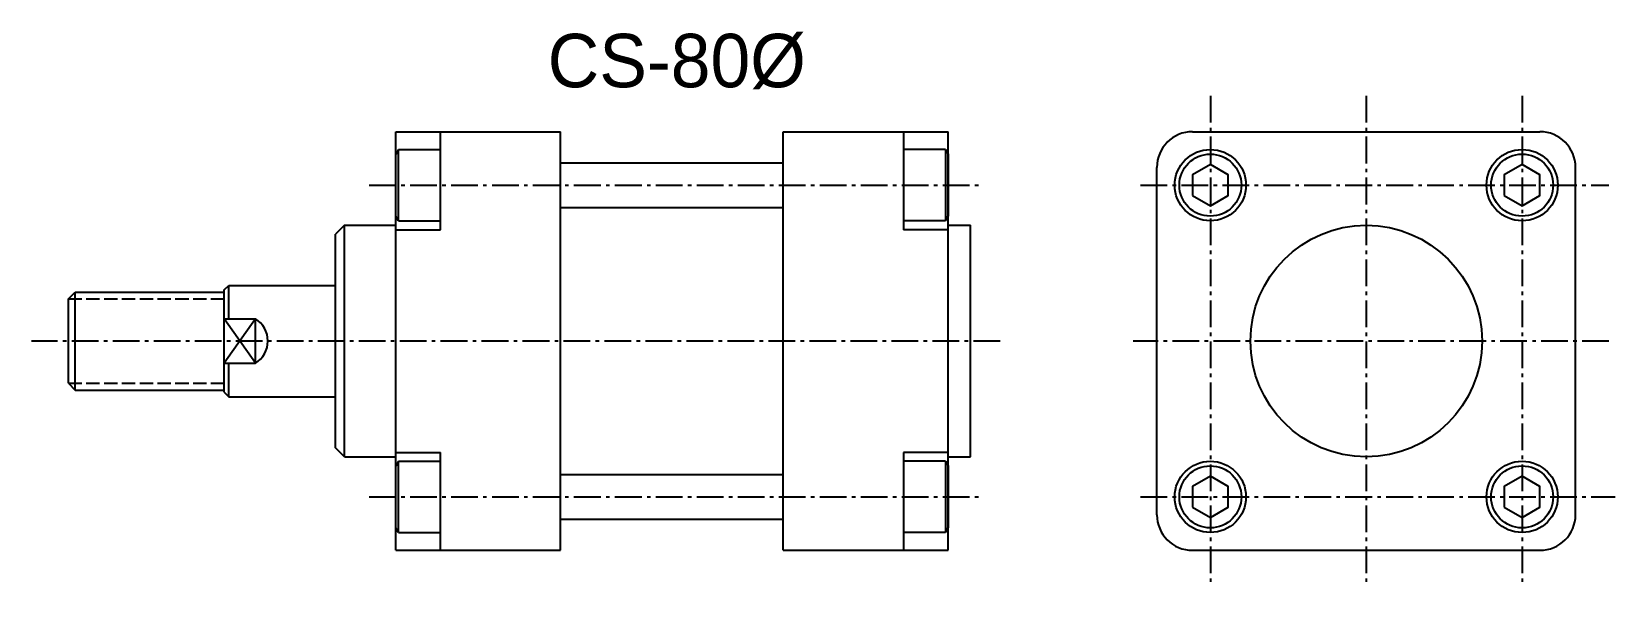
# Model space of a CAD drawing. Extents: x 189 to 544, y 252 to 377.
import ezdxf

# ---------------------------------------------------------------- set-up
doc = ezdxf.new("R2010")
doc.units = 0
doc.header["$MEASUREMENT"] = 0
doc.linetypes.add('DASHED', pattern=[4, 3, -1])
doc.linetypes.add('SCENTER', pattern=[9.2, 6, -1.2, 0.8, -1.2])
for name, color, linetype in [('CON', 2, 'CONTINUOUS'), ('DAS', 3, 'DASHED'), ('SCEN', 1, 'SCENTER'), ('UTI', 7, 'CONTINUOUS')]:
    doc.layers.add(name, color=color, linetype=linetype)

# ---------------------------------------------------------------- blocks, each defined once
blk = doc.blocks.new('00000117')
at = {"layer": 'CON'}
blk.add_lwpolyline([(-2.31, 4), (-4.62, 0), (-2.31, -4), (2.31, -4), (4.62, 0), (2.31, 4)], close=True, dxfattribs=at)
for radius in [8, 6.96]:
    blk.add_circle((0, 0), radius, dxfattribs=at)

msp = doc.modelspace()

# ---------------------------------------------------------------- linework, layer by layer
at = {"layer": 'CON'}
for p, q in [((270.68, 260.6), (270.68, 354.6)), ((270.68, 354.6), (307.68, 354.6)), ((280.68, 332.6), (280.68, 354.6)), ((307.68, 260.6), (307.68, 354.6)), ((357.68, 260.6), (357.68, 354.6)), ((357.68, 354.6), (394.68, 354.6)), ((384.68, 354.6), (384.68, 332.6)), ((394.68, 260.6), (394.68, 354.6)), ((449.55, 354.6), (527.55, 354.6)), ((271.28, 350.6), (270.68, 349.56)), ((270.68, 335.64), (270.68, 349.56)), ((271.28, 334.6), (271.28, 350.6)), ((271.28, 350.6), (280.68, 350.6)), ((394.08, 350.6), (384.68, 350.6)), ((394.08, 350.6), (394.08, 334.6)), ((394.08, 350.6), (394.68, 349.56)), ((394.68, 349.56), (394.68, 335.64)), ((307.68, 347.6), (357.68, 347.6)), ((441.55, 268.6), (441.55, 346.6)), ((535.55, 268.6), (535.55, 346.6)), ((271.28, 334.6), (270.68, 335.64)), ((271.28, 334.6), (280.68, 334.6)), ((307.68, 337.6), (357.68, 337.6)), ((394.08, 334.6), (384.68, 334.6)), ((394.08, 334.6), (394.68, 335.64)), ((259.18, 333.6), (257.18, 331.6)), ((257.18, 283.6), (257.18, 331.6)), ((259.18, 281.6), (259.18, 333.6)), ((259.18, 333.6), (270.68, 333.6)), ((270.68, 332.6), (280.68, 332.6)), ((394.68, 332.6), (384.68, 332.6)), ((394.68, 333.6), (399.68, 333.6)), ((399.68, 281.6), (399.68, 333.6)), ((232.18, 319.1), (233.18, 320.1)), ((233.18, 320.1), (257.18, 320.1)), ((233.18, 312.6), (233.18, 320.1)), ((197.18, 317.1), (198.68, 318.6)), ((197.18, 298.1), (197.18, 317.1)), ((198.68, 318.6), (232.18, 318.6)), ((198.68, 296.6), (198.68, 318.6)), ((232.18, 296.1), (232.18, 319.1)), ((232.18, 312.6), (239.18, 312.6)), ((239.18, 302.6), (239.18, 312.6)), ((232.18, 302.6), (239.18, 302.6)), ((233.18, 295.1), (233.18, 302.6)), ((197.18, 298.1), (198.68, 296.6)), ((198.68, 296.6), (232.18, 296.6)), ((232.18, 296.1), (233.18, 295.1)), ((233.18, 295.1), (257.18, 295.1)), ((259.18, 281.6), (257.18, 283.6)), ((259.18, 281.6), (270.68, 281.6)), ((270.68, 282.6), (280.68, 282.6)), ((280.68, 260.6), (280.68, 282.6)), ((384.68, 282.6), (384.68, 260.6)), ((394.68, 282.6), (384.68, 282.6)), ((394.68, 281.6), (399.68, 281.6)), ((271.28, 280.6), (270.68, 279.56)), ((270.68, 265.64), (270.68, 279.56)), ((271.28, 264.6), (271.28, 280.6)), ((271.28, 280.6), (280.68, 280.6)), ((307.68, 277.6), (357.68, 277.6)), ((394.08, 280.6), (384.68, 280.6)), ((394.08, 280.6), (394.08, 264.6)), ((394.08, 280.6), (394.68, 279.56)), ((394.68, 279.56), (394.68, 265.64)), ((307.68, 267.6), (357.68, 267.6)), ((271.28, 264.6), (270.68, 265.64)), ((271.28, 264.6), (280.68, 264.6)), ((394.08, 264.6), (384.68, 264.6)), ((394.08, 264.6), (394.68, 265.64)), ((270.68, 260.6), (307.68, 260.6)), ((357.68, 260.6), (394.68, 260.6)), ((449.55, 260.6), (527.55, 260.6))]:
    msp.add_line(p, q, dxfattribs=at)
msp.add_circle((488.55, 307.6), 26, dxfattribs=at)
for centre, radius, start, end in [((449.55, 346.6), 8, 90, 180), ((527.55, 346.6), 8, 0, 90), ((236.08, 307.6), 5.88, 301.7811, 58.2189), ((449.55, 268.6), 8, 180, 270), ((527.55, 268.6), 8, 270, 0)]:
    msp.add_arc(centre, radius, start, end, dxfattribs=at)
at = {"layer": 'DAS'}
for p, q in [((197.18, 317.1), (232.18, 317.1)), ((197.18, 298.1), (232.18, 298.1))]:
    msp.add_line(p, q, dxfattribs=at)
at = {"layer": 'SCEN'}
for p, q in [((453.55, 362.69), (453.55, 252.29)), ((488.55, 362.69), (488.55, 252.29)), ((523.55, 362.69), (523.55, 252.29)), ((264.68, 342.6), (402.21, 342.6)), ((437.85, 342.6), (543.04, 342.6)), ((406.35, 307.6), (188.93, 307.6)), ((543.04, 307.6), (436.25, 307.6)), ((264.68, 272.6), (402.21, 272.6)), ((437.85, 272.6), (544.47, 272.6))]:
    msp.add_line(p, q, dxfattribs=at)
at = {"layer": 'UTI'}
for p, q in [((239.18, 312.6), (232.18, 302.6)), ((239.18, 302.6), (232.18, 312.6))]:
    msp.add_line(p, q, dxfattribs=at)

# ---------------------------------------------------------------- block references
at = {"layer": 'CON', "rotation": 90}
for p in [(453.55, 342.6), (523.55, 342.6), (453.55, 272.6), (523.55, 272.6)]:
    msp.add_blockref('00000117', p, dxfattribs=at)

# ---------------------------------------------------------------- texts
at = {"layer": 'UTI'}
msp.add_text('CS-80%%C', height=12, dxfattribs=at).set_placement((304.77, 364.58))

doc.saveas('drawing.dxf')
